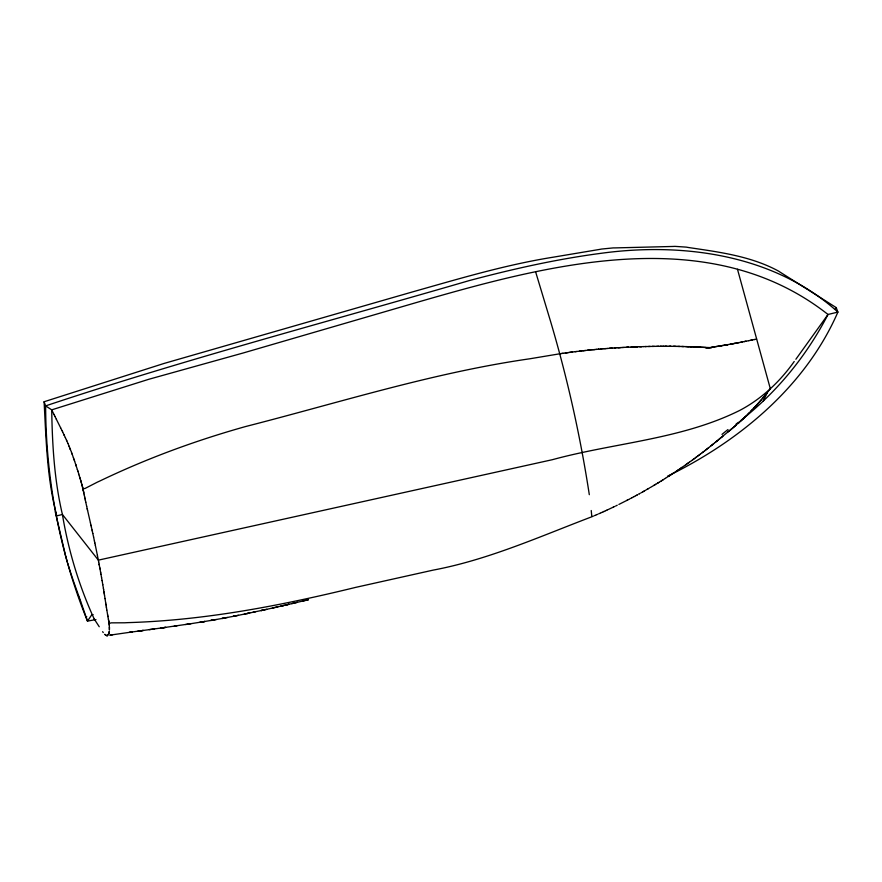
<?xml version="1.0" encoding="UTF-8"?>
<svg xmlns="http://www.w3.org/2000/svg" width="882" height="882" viewBox="0 0 882 882"><rect width="100%" height="100%" fill="white"/><g stroke="black" fill="none" stroke-linecap="round" stroke-linejoin="round"><path stroke-width="1.32" d="M109.456 627.367L109.456 627.289A25.446 3.66 73.9 0 1 109.467 628.293L109.39 629.726L109.269 624.555M109.269 631.027L109.203 631.501M108.784 633.552L109.148 631.909L108.751 633.662M770.295 388.94L767.682 391.939M835.364 308.987L836.224 307.609L808.452 290.035M763.151 401.145L767.594 392.038M795.873 359.261L828.011 314.477L837.9 312.085L836.224 307.609M794.219 361.488C780.074 381.553 761.739 398.763 739.976 410.295C681.61 439.445 614.5 442.72 552.352 459.698L98.354 560.147L62.413 514.493C54.331 480.227 52.292 444.936 51.718 409.854L45.632 405.885L44.1 401.751L163.964 363.472L413.096 291.744C459.511 278.635 505.948 264.677 553.676 257.114L599.01 249.518A107.725 86.127 -22.7 0 0 601.546 249.055L613.255 247.908A100.008 79.953 -22.7 0 0 615.735 247.886L672.393 246.475A89.435 77.418 -29.5 0 0 674.895 246.365L686.339 247.125A93.757 81.166 -29.5 0 0 688.754 247.555C719.392 252.098 751.177 256.155 778.762 271.226A99.842 84.584 -24.8 0 0 780.669 272.494L807.813 289.627M765.256 395.125L767.042 392.876L764.892 395.566M764.826 395.654L756.227 405.632M764.165 396.459L762.335 398.664M761.585 399.546L759.325 402.17M758.575 403.019L747.319 414.838M755.83 406.062L753.448 408.609M752.644 409.457L750.626 411.541M749.391 412.787L747.738 414.43M747.263 414.904L746.15 415.984M746.062 416.072L743.151 418.84M745.643 416.469L744.375 417.693M743.085 418.895L737.352 424.088M742.655 419.303L740.483 421.287M739.612 422.081L738.73 422.875M736.503 424.826L734.706 426.37M736.051 425.212L735.147 425.984M717.794 440.327L734.971 426.138M734.574 426.48L730.946 429.512M721.741 437.031L723.13 435.851M721.906 436.899L719.028 439.302M717.375 440.669L718.014 440.151M716.548 441.353L717.54 440.537M715.721 442.036L716.603 441.309M717.077 440.923L715.302 442.367M715.192 442.455L708.61 447.736M731.046 429.424L727.793 432.037M713.637 443.723L712.391 444.726M711.135 445.741L711.972 445.068M741.63 419.788C777.56 391.454 807.041 355.104 828.011 314.477C709.161 221.04 548.483 264.413 417.296 302.283L243.145 352.998L148.849 379.271L51.718 409.854L54.011 414.529M740.384 420.78L741.001 420.284M708.555 447.78L705.655 450.052M708.081 448.155L704.729 450.768M738.499 422.246L735.974 424.198M704.817 450.702L702.27 452.664M703.285 451.882L700.562 453.965M700.385 454.087L697.563 456.215M698.93 455.189L699.9 454.45M697.133 456.534L697.96 455.917M696.989 456.644L693.682 459.081M695.523 457.725L696.504 456.997M694.542 458.442L692.811 459.709M693.076 459.522L691.598 460.591M691.51 460.658L689.625 462.014M689.338 462.212L685.843 464.693M688.897 462.532L687.155 463.767M686.163 464.472L684.675 465.52M680.11 468.662L684.52 465.619M680.992 468.055L681.885 467.449M680.165 468.618L678.335 469.863M678.159 469.985L675.226 471.958M676.648 470.999L677.652 470.327M674.631 472.355L673.109 473.358M673.44 473.138L671.191 474.604M671.07 474.692L669.03 476.004M669.548 475.685L670.563 475.023M668.942 476.071L667.145 477.228M666.472 477.647L665.447 478.298M665.326 478.375L663.518 479.521M662.603 480.084L663.396 479.588M662.878 479.918L661.235 480.933M661.853 480.558L660.816 481.197M659.262 482.156L660.298 481.517M658.226 482.785L658.964 482.344M657.707 483.104L658.501 482.619M657.586 483.171L655.293 484.56M654.83 484.835L655.635 484.361M653.915 485.387L654.587 484.979M654.069 485.298L650.409 487.459M649.758 487.834L648.303 488.683M647.256 489.29L648.369 488.639M646.727 489.587L647.443 489.179M646.043 489.984L644.621 490.789M644.18 491.042L643.033 491.693M643.717 491.307L642.504 491.991M641.853 492.354L640.916 492.873M639.318 493.755L639.979 493.391M638.788 494.052L639.505 493.655M637.157 494.945L637.719 494.637M637.19 494.923L635.746 495.717M635.591 495.794L633.982 496.665M633.86 496.731L631.964 497.735M631.843 497.801L630.762 498.374M630.068 498.738L629.153 499.223M628.646 499.488L627.697 499.973M626.738 500.469L627.532 500.061M626.992 500.337L618.866 504.438M668.975 475.497C740.108 440.427 805.63 386.129 837.9 312.085C774.495 254.6 683.065 242.054 600.973 253.321C556.564 259.143 512.784 269.032 469.533 280.509C328.071 321.765 185.463 359.217 45.632 405.885C45.875 479.422 59.789 552.915 87.483 621.104L95.94 619.583M667.42 476.258L668.203 475.883M617.224 505.243L615.713 505.981M107.372 635.713L108.706 633.816L107.24 635.757M614.754 506.444L613.31 507.139M613.398 507.095L608.459 509.421M607.974 509.642L607.003 510.094M606.805 510.182L605.702 510.689M605.548 510.766L603.597 511.648M604.049 511.439L602.395 512.188M602.13 512.31L601.281 512.685M600.179 513.17L600.73 512.927M599.683 513.39L598.713 513.82M597.731 514.25L596.75 514.68M595.736 515.11L596.287 514.879M595.273 515.308L594.292 515.727M592.384 516.543L593.31 516.146M109.324 625.206L109.17 623.519L111.132 622.857L124.902 622.791A121.87 102.61 -20.9 0 1 128.044 622.626C205.043 620.344 280.994 605.592 355.633 587.39L433.183 570.114C488.33 559.75 539.685 536.587 591.833 516.775L591.227 510.513M93.139 614.589L91.607 615.041L87.483 621.104L80.813 601.745M308.369 599.716L291.733 603.641M302.868 601.028L308.48 599.683M272.395 608.073L288.866 604.302M286.22 604.92L288.976 604.28M283.596 605.526L280.829 606.154L297.355 602.329M277.94 606.816L261.072 610.587M244.281 614.137L266.739 609.341M261.182 610.553L263.839 609.969M252.737 612.373L255.394 611.81M247.059 613.563L249.716 613.001L233.19 616.364L238.471 615.316M754.441 339.526L752.026 340.011M754.319 339.548L756.58 339.085M750.483 340.331L751.409 340.143M751.255 340.176L752.28 339.967M748.917 340.639L745.742 341.279M748.763 340.673L750.527 340.32M742.115 341.995L744.695 341.488M745.345 341.356L744.132 341.599M745.158 341.389L746.062 341.213M85.951 616.97L86.789 616.805M235.692 615.879L221.988 618.491L227.402 617.477M741.707 342.073L740.483 342.304M741.475 342.117L742.401 341.929M740.549 342.293L738.84 342.624M738.686 342.646L737.275 342.922M738.432 342.701L739.149 342.558M735.39 343.274L737.187 342.933M736.801 343.01L737.606 342.855M734.254 343.484L732.126 343.87M734.673 343.407L733.471 343.627M734.43 343.451L735.092 343.33M734.915 343.363L735.511 343.252M224.634 618.006L210.776 620.476L216.189 619.539M732.556 343.793L733.405 343.638M732.027 343.892L730.847 344.101M732.512 343.804L731.277 344.024M730.087 344.245L731.057 344.068M730.417 344.178L727.826 344.642M727.639 344.675L726.514 344.873M727.385 344.719L728.124 344.586M725.632 345.027L726.647 344.851M727.143 344.763L724.651 345.193M213.422 620.024L199.553 622.35M724.309 345.248L709.778 347.585L700.154 347.188M724.75 345.182L721.641 345.7M721.652 345.7L711.322 347.343M202.331 621.898L204.966 621.457L188.329 624.103M163.104 627.741L165.717 627.378L160.469 628.105L190.964 623.695M112.72 634.72L109.798 635.161L132.223 631.953M185.562 624.522L188.197 624.125M560.709 353.638L529.862 358.776C433.216 372.645 340 402.424 245.637 426.524C195.837 440.482 147.107 458.353 100.46 480.712A121.87 104.638 -21.4 0 1 97.538 482.046L85.003 488.485L82.974 488.804L82.599 487.349M560.643 353.649L561.889 353.462M562.473 353.384L563.058 353.296M561.68 353.495L565.406 352.965M174.184 626.187L177.095 625.768M565.307 352.976L565.99 352.888M566.586 352.8L567.17 352.723M565.825 352.91L567.898 352.624M162.95 627.764L149.19 629.638M132.057 631.975L129.621 632.306L143.314 630.432L137.934 631.159L140.536 630.817M154.593 628.91L140.701 630.795M568.339 352.557L569.518 352.403M567.754 352.646L568.416 352.557M569.452 352.414L570.103 352.326M570.687 352.249L571.282 352.172M569.97 352.348L572.55 352.006M571.867 352.094L575.968 351.576M575.141 351.686L576.696 351.488M576.552 351.51L580.83 351.003M579.485 351.157L580.069 351.091M580.665 351.025L583.421 350.716M581.249 350.959L581.833 350.893M583.002 350.76L584.171 350.628M584.755 350.562L585.483 350.485M583.928 350.65L584.964 350.54M585.35 350.496L587.688 350.253M588.062 350.209L588.856 350.132M587.544 350.264L588.272 350.187M589.441 350.077L590.025 350.011M588.581 350.165L592.197 349.801M591.778 349.834L593.74 349.647M593.531 349.669L594.259 349.603M594.115 349.614L594.777 349.548M594.7 349.559L595.868 349.448M595.802 349.448L596.838 349.36M596.452 349.393L598.382 349.217M598.205 349.239L598.889 349.173M598.79 349.184L600.543 349.029M600.433 349.04L601.469 348.952M601.127 348.985L603.012 348.82M602.869 348.831L606.088 348.577M604.622 348.699L605.206 348.644M605.78 348.599L607.632 348.456M607.533 348.467L609.275 348.335M609.175 348.346L609.859 348.291M610.443 348.258L611.017 348.214M609.683 348.313L611.601 348.17M611.226 348.203L612.251 348.125M612.185 348.125L614.5 347.971M615.085 347.938L615.834 347.883M614.302 347.982L615.316 347.916M615.658 347.894L618.392 347.728M618.899 347.695L619.715 347.651M617.973 347.751L619.131 347.684M620.289 347.607L620.939 347.574M619.407 347.662L620.432 347.607M620.873 347.574L622.031 347.508M622.471 347.486L623.486 347.431M621.964 347.519L622.604 347.486M623.188 347.453L625.018 347.354M624.919 347.354L626.65 347.265M626.54 347.276L627.223 347.243M627.797 347.21L628.579 347.177M627.058 347.243L628.072 347.199M628.37 347.188L631.258 347.056M631.622 347.034L632.405 347.001M631.115 347.056L631.832 347.023M632.978 346.979L633.651 346.946M632.129 347.012L633.144 346.968M634.665 346.913L637.002 346.813M633.552 346.957L634.158 346.924M634.125 346.935L635.283 346.88M635.856 346.858L636.429 346.835M636.694 346.835L637.708 346.791M637.576 346.802L639.869 346.714M639.726 346.725L640.442 346.703M641.016 346.681L641.754 346.659M640.233 346.703L641.247 346.67M641.578 346.659L643.871 346.593M643.772 346.593L645.58 346.549M645.789 346.549L648.799 346.472M645.282 346.56L646.153 346.538M648.435 346.483L649.571 346.461M649.813 346.45L652.823 346.394M649.306 346.461L650.144 346.45M652.415 346.406L654.83 346.361M652.989 346.394L653.562 346.383M654.698 346.372L656.395 346.35M656.329 346.35L657.829 346.328M657.531 346.328L660.353 346.306M658.093 346.328L658.656 346.317M661.324 346.306L663.319 346.295M660.827 346.306L661.489 346.306M660.32 346.306L660.927 346.306M662.614 346.295L663.815 346.295M663.749 346.295L665.998 346.295M664.874 346.295L665.436 346.295M666.296 346.295L669.945 346.317M665.8 346.295L667.134 346.295M669.78 346.306L670.507 346.317M668.821 346.306L669.383 346.306M670.761 346.317L673.308 346.339M670.276 346.317L671.059 346.317M673.242 346.339L673.87 346.35M674.234 346.35L674.984 346.361M673.738 346.35L674.432 346.361M675.215 346.372L676.207 346.383M674.719 346.361L675.546 346.372M676.108 346.383L677.784 346.406M678.181 346.417L680.011 346.45M677.685 346.406L678.897 346.428M679.162 346.439L682.106 346.505M682.238 346.505L683.098 346.527M681.687 346.494L682.602 346.516M683.352 346.527L684.068 346.549M682.8 346.516L683.583 346.538M683.914 346.549L685.579 346.593M686.031 346.604L687.243 346.648M685.546 346.593L686.681 346.626M687.012 346.637L687.795 346.659M687.993 346.67L690.011 346.736M687.497 346.648L688.346 346.681M688.478 346.681L690.562 346.758M690.43 346.758L691.113 346.78M691.411 346.791L692.381 346.824M690.926 346.769L695.788 346.968M693.329 346.869L699.933 347.166M696.273 346.99L705.953 347.519M104.848 634.456L106.865 635.801L104.76 634.356M103.26 632.559L102.61 631.666M94.22 619.01C79.071 585.968 68.355 550.489 62.413 514.493L56.768 515.86C46.978 478.728 46.14 439.92 44.1 401.751M99.247 626.749L94.198 618.988M56.371 419.292L60.638 427.847M56.404 419.358L54.893 416.315M54.938 416.403L53.978 414.463M60.626 427.825L61.994 430.592M61.983 430.592L62.666 431.993M62.655 431.948L64 434.771M64.033 434.826L64.298 435.388M64.265 435.333L65.345 437.626M65.334 437.593L66.492 440.14M66.47 440.085L66.789 440.802M66.767 440.746L67.87 443.282M67.98 443.547L69.116 446.27M69.105 446.248L69.446 447.086M69.402 446.965L69.976 448.398M69.965 448.376L70.306 449.247M70.075 448.64L70.406 449.5M70.362 449.401L71.034 451.143M71.321 451.915L71.651 452.83M71.629 452.764L72.148 454.175M72.137 454.142L73.438 457.78M77.164 591.502L76.536 589.727M77.484 592.395L78.917 596.397M76.216 588.834L75.576 587.048M79.082 596.849L79.876 599.076M75.422 586.607L74.639 584.38M80.03 599.517L80.659 601.303M74.474 583.939L74.011 582.594M73.415 457.725L73.625 458.331M73.592 458.221L73.912 459.158M73.691 581.701L73.074 579.915M74.011 459.434L74.253 460.139M74.22 460.051L74.617 461.22M72.765 579.022L72.159 577.236M74.584 461.11L75.676 464.373M71.861 576.343L71.255 574.546M75.643 464.274L75.874 464.957M75.863 464.946L76.26 466.159M70.957 573.642L70.373 571.845M76.238 466.093L77.384 469.632M70.086 570.952L68.52 565.99M77.362 469.566L77.66 470.503M77.638 470.448L77.914 471.319M77.936 471.385L78.333 472.642M78.465 473.083L78.763 474.02M78.741 473.965L79.336 475.872M535.606 271.788L550.6 321.522C567.424 378.235 580.334 436.204 589.308 494.681M79.303 475.784L79.909 477.79M68.388 565.538L67.705 563.267M79.887 477.713L80.163 478.606M80.141 478.529L80.449 479.565M80.427 479.499L81.309 482.553M67.429 562.363L65.852 556.917M80.67 480.315L80.747 480.569A25.446 3.671 73.9 0 1 81.309 482.531L81.519 483.303M65.731 556.454L55.235 511.736M737.484 269.275L770.35 388.83M81.497 483.248L81.806 484.35M81.794 484.328L82.081 485.387M82.037 485.221L82.555 487.173M82.313 486.28L82.732 487.878M90.449 522.938L87.55 510.248M90.438 522.872L90.989 525.308M90.967 525.209L91.375 526.995M87.406 509.62L87.561 510.281M91.342 526.83L92.092 530.17M87.197 508.682L87.439 509.785M87.219 508.782L86.634 506.169M92.07 530.071L92.456 531.857M92.423 531.681L92.819 533.5M86.656 506.268L85.741 502.045M92.819 533.467L93.613 537.127M93.58 537.017L94.44 541.052M85.4 500.447L85.775 502.211M85.058 498.848L85.411 500.502M94.407 540.887L94.848 542.97M84.926 498.209L85.08 498.969M84.65 496.919L84.937 498.286M94.826 542.86L95.333 545.263M84.22 494.835L84.683 497.084M95.322 545.219L97.439 555.572M83.503 491.373L84.242 494.978M83.856 493.115L82.974 488.804M83.426 491.031L83.217 489.984M97.406 555.417L98.696 561.999M99.115 564.193L99.28 565.064M98.674 561.889L99.137 564.315M99.247 564.932L99.754 567.644M109.015 622.648L108.563 620.167M99.975 568.791L100.581 572.12M99.743 567.534L99.997 568.912M100.647 572.506L100.967 574.215M100.548 571.944L100.658 572.572M108.85 621.733L109.17 623.519M100.934 574.094L101.584 577.721M108.387 619.12L108.828 621.601M101.573 577.622L102.091 580.588M108.431 619.373L107.913 616.452M102.069 580.455L102.797 584.678M107.703 615.239L107.946 616.628M107.549 614.346L106.854 610.146M107.538 614.291L107.725 615.36M102.786 584.645L103.403 588.316M103.392 588.239L103.613 589.584M103.591 589.441L104.021 592.12M106.821 609.958L106.468 607.753M104.087 592.517L104.23 593.454M106.347 607.048L105.994 604.754M103.988 591.954L104.087 592.561M106.325 606.904L106.479 607.841M104.396 594.468L104.517 595.295M104.219 593.343L104.396 594.501M105.035 598.624L104.517 595.24M105.741 603.167L105.013 598.492M105.719 603.001L106.016 604.898M108.773 622.361A16.758 4.366 64 0 1 109.004 623.817M722.005 434.396A39.955 8.346 -40.2 0 1 727.981 429.567M82.533 487.845A16.758 5.722 71.9 0 1 83.007 489.885M711.454 347.839A39.955 34.122 55.7 0 1 706.03 348.147"/></g></svg>
